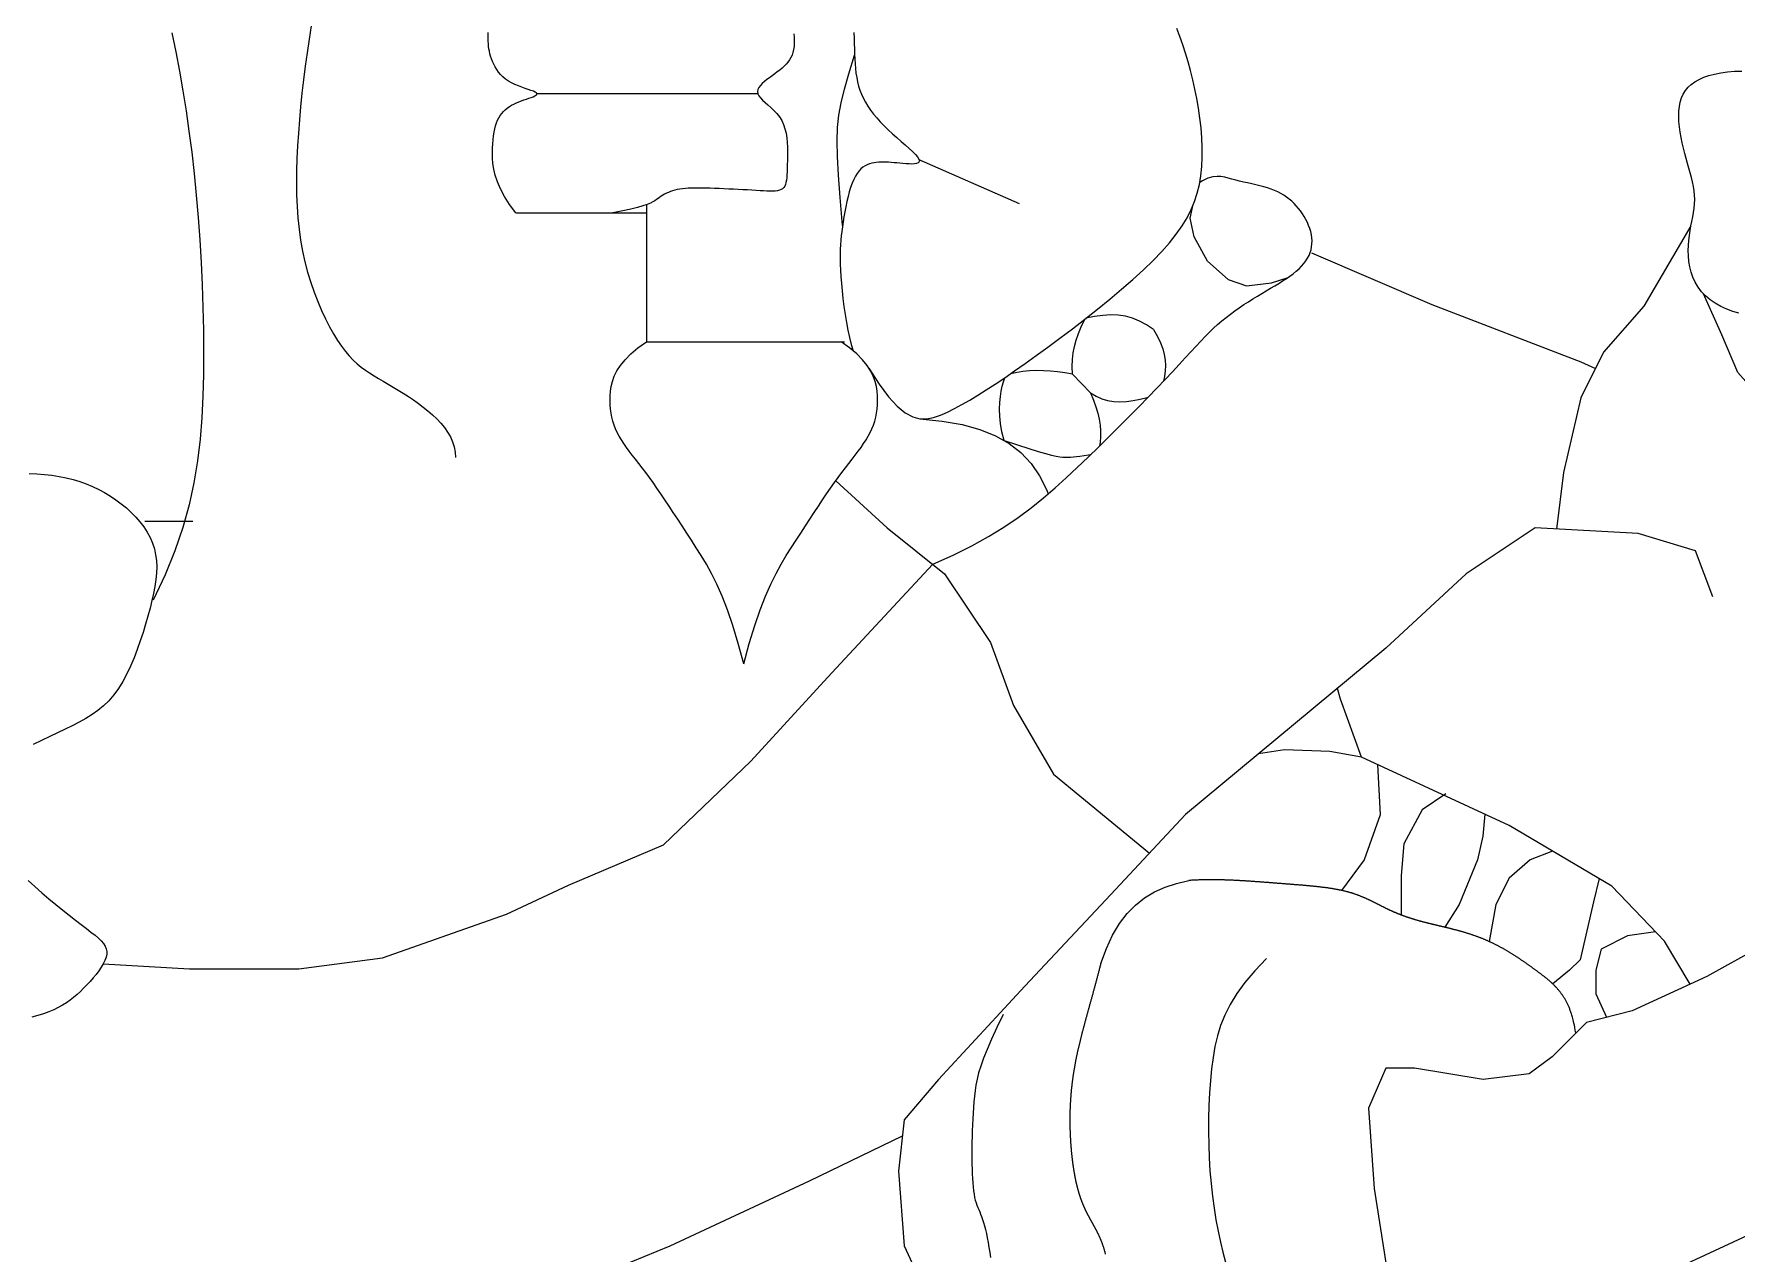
# Model space of a CAD drawing. Header units: feet. Extents: x 0 to 841, y 0 to 594.
# Drawn here: x 646.121 to 648.218, y 128.435 to 129.936 of the extents above; entities that cross this region are included whole.
import ezdxf

# ---------------------------------------------------------------- set-up
doc = ezdxf.new("R2010")
doc.units = ezdxf.units.FT
doc.header["$MEASUREMENT"] = 0
doc.layers.add('LOGO', color=7, linetype='Continuous')

# ---------------------------------------------------------------- blocks, each defined once
blk = doc.blocks.new('YOTA')
h = blk.add_hatch(color=1)
edge = h.paths.add_edge_path()
edge.add_arc((302.8865, 246.9749), 39.995, 0, 360)
edge = h.paths.add_edge_path(flags=16)
edge.add_arc((302.8865, 246.9749), 39.7003, 0, 360)
at = {"color": 2}
for points in [[(290.8244, 238.0517), (290.8549, 238.0506), (290.8848, 238.0486), (290.914, 238.0454), (290.9425, 238.041), (290.9703, 238.0354), (290.9973, 238.0286), (291.0235, 238.0206), (291.049, 238.0114), (291.0737, 238.0012), (291.0977, 237.9898), (291.1209, 237.9773), (291.1434, 237.9638), (291.1651, 237.9493), (291.1861, 237.9337), (291.2061, 237.9172), (291.2251, 237.8998), (291.2429, 237.8816), (291.2593, 237.8625), (291.2742, 237.8427), (291.2875, 237.8222), (291.2989, 237.8011), (291.3084, 237.7793), (291.3158, 237.757), (291.3209, 237.7341), (291.324, 237.7107), (291.3251, 237.6867), (291.3244, 237.6619), (291.3221, 237.6363), (291.3182, 237.6098), (291.313, 237.5824), (291.3065, 237.5539), (291.2991, 237.5244), (291.2907, 237.4937), (291.2815, 237.4617), (291.2715, 237.429), (291.2607, 237.3958), (291.2489, 237.3625), (291.2363, 237.3296), (291.2226, 237.2974), (291.2078, 237.2664), (291.192, 237.237), (291.175, 237.2095), (291.1567, 237.1843), (291.1373, 237.1618), (291.1166, 237.1417), (291.0946, 237.1236), (291.0714, 237.1071), (291.0469, 237.0919), (291.0211, 237.0775), (290.9942, 237.0636), (290.9659, 237.0499), (290.9364, 237.0359), (290.9056, 237.0213), (290.8736, 237.0058), (290.8405, 236.9894)], [(291.931, 239.8073), (291.9226, 239.7548), (291.9147, 239.7018), (291.9075, 239.6487), (291.9008, 239.5956), (291.8948, 239.5427), (291.8895, 239.4902), (291.8848, 239.4382), (291.8808, 239.387), (291.8775, 239.3368), (291.8751, 239.2875), (291.8736, 239.2391), (291.8731, 239.1916), (291.8737, 239.145), (291.8756, 239.0992), (291.8787, 239.0542), (291.8832, 239.0101), (291.8893, 238.9667), (291.8969, 238.9241), (291.9062, 238.8822), (291.917, 238.8413), (291.929, 238.8015), (291.9422, 238.7631), (291.9564, 238.7263), (291.9712, 238.6913), (291.9866, 238.6583), (292.0023, 238.6276), (292.0181, 238.5994), (292.034, 238.5738), (292.0496, 238.551), (292.065, 238.5309), (292.0805, 238.513), (292.0959, 238.497), (292.1116, 238.4827), (292.1274, 238.4697), (292.1436, 238.4578), (292.1602, 238.4465), (292.1774, 238.4356), (292.1952, 238.4248), (292.2137, 238.4138), (292.2327, 238.4026), (292.2522, 238.391), (292.272, 238.379), (292.2919, 238.3667), (292.3119, 238.354), (292.3316, 238.3408), (292.3511, 238.3271), (292.3702, 238.3128), (292.3887, 238.298), (292.4064, 238.2826), (292.4232, 238.2666), (292.4388, 238.25), (292.4531, 238.2327), (292.4658, 238.2147), (292.4766, 238.1961), (292.4854, 238.1769), (292.492, 238.1569), (292.4961, 238.1362), (292.4975, 238.1148)], [(291.3839, 239.7796), (291.3995, 239.7048), (291.414, 239.629), (291.4276, 239.5521), (291.4402, 239.4737), (291.4517, 239.3937), (291.4623, 239.3119), (291.4718, 239.2282), (291.4803, 239.1428), (291.4878, 239.0561), (291.4941, 238.9684), (291.4994, 238.8801), (291.5035, 238.7914), (291.5065, 238.7028), (291.5083, 238.6145), (291.5089, 238.5269), (291.5083, 238.4404), (291.5063, 238.3551), (291.5023, 238.2706), (291.4956, 238.1864), (291.4855, 238.1018), (291.4711, 238.0164), (291.4519, 237.9295), (291.4271, 237.8407), (291.3959, 237.7492), (291.3577, 237.6546), (291.3116, 237.5563)], [(293.8235, 239.7756), (293.8247, 239.7628), (293.8253, 239.7502), (293.8252, 239.7378), (293.8244, 239.7257), (293.8228, 239.7141), (293.8202, 239.703), (293.8167, 239.6927), (293.8122, 239.683), (293.8067, 239.6738), (293.8005, 239.6652), (293.7935, 239.6569), (293.7857, 239.649), (293.7773, 239.6413), (293.7684, 239.6337), (293.7589, 239.6263), (293.7489, 239.6189), (293.7385, 239.6114), (293.7281, 239.6039), (293.718, 239.5963), (293.7084, 239.5887), (293.6998, 239.581), (293.6925, 239.5732), (293.6868, 239.5653), (293.683, 239.5574), (293.6815, 239.5493), (293.6826, 239.5412), (293.6866, 239.533), (293.693, 239.5246), (293.7014, 239.5159), (293.7114, 239.5067), (293.7223, 239.497), (293.7339, 239.4866), (293.7455, 239.4754), (293.7567, 239.4632), (293.7671, 239.45), (293.7761, 239.4357), (293.7833, 239.4201), (293.789, 239.4035), (293.7931, 239.3861), (293.7961, 239.3682), (293.7979, 239.35), (293.7989, 239.3318), (293.7993, 239.3138), (293.7991, 239.2963), (293.7987, 239.2795), (293.7981, 239.2636), (293.7977, 239.249), (293.7972, 239.2355), (293.7966, 239.2232), (293.7957, 239.2121), (293.7945, 239.2021), (293.7929, 239.1933), (293.7907, 239.1855), (293.7878, 239.1788), (293.7841, 239.1732), (293.7795, 239.1686), (293.7738, 239.1651), (293.7672, 239.1624), (293.7595, 239.1605), (293.7508, 239.1594), (293.741, 239.1589), (293.7302, 239.1589), (293.7182, 239.1593), (293.7052, 239.1599), (293.6911, 239.1608), (293.6758, 239.1618), (293.6595, 239.1629), (293.6423, 239.1639), (293.6243, 239.1649), (293.6059, 239.1658), (293.5871, 239.1667), (293.5682, 239.1676), (293.5494, 239.1684), (293.531, 239.1691), (293.513, 239.1698), (293.4958, 239.1703), (293.4794, 239.1708), (293.4639, 239.1711), (293.4493, 239.1713), (293.4354, 239.1712), (293.4223, 239.171), (293.4099, 239.1705), (293.3982, 239.1697), (293.3871, 239.1685), (293.3766, 239.1671), (293.3667, 239.1652), (293.3573, 239.163), (293.3483, 239.1604), (293.3398, 239.1575), (293.3318, 239.1542), (293.3241, 239.1507), (293.3169, 239.147), (293.3099, 239.1431), (293.3034, 239.139), (293.2971, 239.1348), (293.2911, 239.1305), (293.2852, 239.1261), (293.2788, 239.1216), (293.2711, 239.117), (293.2613, 239.112), (293.2485, 239.1068), (293.2321, 239.1012), (293.2112, 239.0952), (293.185, 239.0886), (293.1527, 239.0814), (293.1136, 239.0736)], [(294.1177, 238.4653), (294.158, 238.4022), (294.1948, 238.3529), (294.2288, 238.3161), (294.2603, 238.2904), (294.2899, 238.2745), (294.3181, 238.267), (294.3452, 238.2665), (294.3719, 238.2717), (294.3986, 238.2811), (294.4258, 238.2933), (294.4538, 238.3074), (294.4829, 238.323), (294.5133, 238.3404), (294.5451, 238.3594), (294.5785, 238.3803), (294.6136, 238.4031), (294.6505, 238.4278), (294.6895, 238.4546), (294.7306, 238.4836), (294.774, 238.5147), (294.8198, 238.548), (294.8673, 238.5832), (294.916, 238.62), (294.9652, 238.6579), (295.0142, 238.6965), (295.0624, 238.7355), (295.109, 238.7745), (295.1534, 238.8132), (295.195, 238.8511), (295.2331, 238.8878), (295.2671, 238.9231), (295.2972, 238.9572), (295.3235, 238.9904), (295.3462, 239.0229), (295.3656, 239.055), (295.3819, 239.087), (295.3953, 239.1192), (295.4059, 239.1519), (295.414, 239.1853), (295.4198, 239.2198), (295.4236, 239.2555), (295.4254, 239.2923), (295.4254, 239.33), (295.4237, 239.3682), (295.4206, 239.4068), (295.4162, 239.4454), (295.4106, 239.4839), (295.4039, 239.5221), (295.3964, 239.5595), (295.3882, 239.5961), (295.3794, 239.6316), (295.3699, 239.6661), (295.3598, 239.6997), (295.349, 239.7326), (295.3375, 239.7649), (295.3253, 239.7967)], [(294.0596, 239.7807), (294.0601, 239.7586), (294.0606, 239.7372), (294.0611, 239.7165), (294.0617, 239.6965), (294.0626, 239.6771), (294.0637, 239.6582), (294.0652, 239.6399), (294.0673, 239.6221), (294.0701, 239.6047), (294.0735, 239.5877), (294.0779, 239.5711), (294.0831, 239.5548), (294.0894, 239.5388), (294.0966, 239.523), (294.1049, 239.5074), (294.1142, 239.4919), (294.1246, 239.4766), (294.1362, 239.4613), (294.1488, 239.446), (294.1627, 239.4306), (294.1776, 239.4152), (294.1938, 239.3997), (294.2106, 239.3842), (294.2277, 239.369), (294.2446, 239.3543), (294.2607, 239.3401), (294.2757, 239.3268), (294.289, 239.3144), (294.3002, 239.3033), (294.3087, 239.2935), (294.3141, 239.2852), (294.3161, 239.2786), (294.315, 239.2736), (294.311, 239.2699), (294.3047, 239.2675), (294.2964, 239.2661), (294.2865, 239.2655), (294.2755, 239.2657), (294.2638, 239.2663), (294.2517, 239.2673), (294.2396, 239.2684), (294.228, 239.2696), (294.2167, 239.2706), (294.2059, 239.2716), (294.1954, 239.2723), (294.1853, 239.2729), (294.1754, 239.2732), (294.1658, 239.2731), (294.1564, 239.2727), (294.1471, 239.2718), (294.1381, 239.2705), (294.1291, 239.2686), (294.1202, 239.2661), (294.1116, 239.2627), (294.1031, 239.2584), (294.0949, 239.253), (294.0869, 239.2464), (294.0793, 239.2385), (294.0719, 239.229), (294.065, 239.2179), (294.0584, 239.2051), (294.0522, 239.1904), (294.0465, 239.174), (294.0411, 239.1564), (294.0362, 239.1377), (294.0316, 239.1182), (294.0274, 239.0982), (294.0236, 239.0781), (294.0201, 239.058), (294.0169, 239.0384), (294.0141, 239.0194), (294.0116, 239.0012), (294.0095, 238.9837), (294.0077, 238.9664), (294.0063, 238.9491), (294.0054, 238.9314), (294.0049, 238.9129), (294.0048, 238.8934), (294.0053, 238.8724), (294.0063, 238.8497), (294.0079, 238.8248), (294.0101, 238.7977), (294.0128, 238.7687), (294.0161, 238.7383), (294.02, 238.7071), (294.0245, 238.6756), (294.0296, 238.6445), (294.0353, 238.6141), (294.0415, 238.585), (294.0484, 238.5579), (294.0558, 238.5332)], [(292.7339, 239.0736), (292.7091, 239.1071), (292.689, 239.1384), (292.6733, 239.1678), (292.6614, 239.1954), (292.6528, 239.2212), (292.647, 239.2453), (292.6436, 239.2679), (292.6419, 239.289), (292.6416, 239.3088), (292.6421, 239.3273), (292.643, 239.3447), (292.6443, 239.3609), (292.646, 239.3761), (292.6482, 239.3902), (292.6508, 239.4034), (292.6539, 239.4156), (292.6575, 239.427), (292.6618, 239.4374), (292.6666, 239.4471), (292.672, 239.4559), (292.6781, 239.4641), (292.6849, 239.4716), (292.6922, 239.4784), (292.7, 239.4847), (292.7083, 239.4904), (292.717, 239.4957), (292.7261, 239.5005), (292.7355, 239.505), (292.7452, 239.5091), (292.7552, 239.5129), (292.7652, 239.5165), (292.7752, 239.52), (292.7847, 239.5232), (292.7935, 239.5263), (292.8013, 239.5294), (292.8077, 239.5323), (292.8125, 239.5353), (292.8154, 239.5382), (292.8159, 239.5411), (292.814, 239.5441), (292.8093, 239.5472), (292.8021, 239.5505), (292.7929, 239.5539), (292.782, 239.5577), (292.7699, 239.5619), (292.7569, 239.5665), (292.7435, 239.5717), (292.73, 239.5774), (292.7168, 239.5838), (292.7045, 239.5909), (292.6932, 239.5988), (292.683, 239.6074), (292.6738, 239.6166), (292.6657, 239.6262), (292.6585, 239.6362), (292.6521, 239.6465), (292.6466, 239.6569), (292.6419, 239.6673), (292.6379, 239.6777), (292.6345, 239.6879), (292.6318, 239.6977), (292.6296, 239.7075), (292.6279, 239.7171), (292.6266, 239.7268), (292.6258, 239.7367), (292.6252, 239.7469), (292.625, 239.7575), (292.625, 239.7687), (292.6251, 239.7805)], [(294.015, 239.0251), (294.0058, 239.1337), (293.9989, 239.2223), (293.9947, 239.2949), (293.9934, 239.3556), (293.9952, 239.4083), (294.0005, 239.457), (294.0095, 239.5058), (294.0226, 239.5585), (294.04, 239.6193), (294.0619, 239.6922)], [(297.5291, 238.6804), (297.5055, 238.6878), (297.482, 238.6969), (297.4591, 238.7074), (297.4373, 238.7196), (297.417, 238.7332), (297.3988, 238.7484), (297.3831, 238.765), (297.3698, 238.7829), (297.3587, 238.8019), (297.3497, 238.8217), (297.3426, 238.8421), (297.3374, 238.8629), (297.3338, 238.884), (297.3318, 238.9051), (297.3311, 238.926), (297.3316, 238.9464), (297.3331, 238.9662), (297.3355, 238.9855), (297.3385, 239.0043), (297.3418, 239.0226), (297.3453, 239.0405), (297.3487, 239.0581), (297.3517, 239.0755), (297.3541, 239.0927), (297.3558, 239.1097), (297.3564, 239.1267), (297.3557, 239.1437), (297.354, 239.1607), (297.3513, 239.1779), (297.3478, 239.1953), (297.3435, 239.2129), (297.3388, 239.2308), (297.3336, 239.2491), (297.3283, 239.2679), (297.3228, 239.2872), (297.3174, 239.307), (297.3122, 239.3275), (297.3074, 239.3483), (297.3031, 239.3695), (297.2995, 239.3907), (297.2966, 239.4118), (297.2947, 239.4325), (297.294, 239.4528), (297.2944, 239.4723), (297.2963, 239.491), (297.2997, 239.5085), (297.3048, 239.5249), (297.3117, 239.54), (297.3203, 239.5538), (297.3308, 239.5665), (297.3431, 239.5779), (297.3573, 239.5882), (297.3735, 239.5974), (297.3917, 239.6054), (297.4119, 239.6123), (297.4342, 239.6182), (297.4586, 239.6229), (297.4848, 239.6265), (297.5124, 239.6289), (297.5411, 239.63)], [(292.815, 239.5426), (293.6824, 239.5426)], [(294.7085, 239.1097), (294.3151, 239.282)], [(294.3683, 237.6964), (294.4484, 237.7322), (294.5211, 237.7684), (294.5873, 237.8051), (294.6478, 237.8423), (294.7034, 237.8799), (294.7549, 237.918), (294.803, 237.9566), (294.8486, 237.9957), (294.8923, 238.0352), (294.9351, 238.0753), (294.9776, 238.1158), (295.0196, 238.1565), (295.0609, 238.1971), (295.1012, 238.2373), (295.1403, 238.2767), (295.1779, 238.315), (295.2138, 238.3519), (295.2477, 238.3871), (295.2793, 238.4203), (295.3084, 238.4512), (295.3348, 238.4796), (295.3588, 238.5054), (295.3806, 238.5291), (295.4007, 238.5508), (295.4193, 238.5707), (295.4368, 238.589), (295.4534, 238.6059), (295.4696, 238.6217), (295.4856, 238.6366), (295.5018, 238.6507), (295.5185, 238.6643), (295.5355, 238.6775), (295.5529, 238.6902), (295.5705, 238.7024), (295.5883, 238.7143), (295.6061, 238.7257), (295.6239, 238.7369), (295.6416, 238.7476), (295.6591, 238.7581), (295.6763, 238.7683), (295.6932, 238.7783), (295.7096, 238.7881), (295.7254, 238.7977), (295.7406, 238.8072), (295.7552, 238.8166), (295.769, 238.8261), (295.782, 238.8356), (295.794, 238.8452), (295.8051, 238.855), (295.8151, 238.8649), (295.824, 238.8752), (295.8318, 238.8856), (295.8385, 238.8963), (295.844, 238.9072), (295.8485, 238.9182), (295.8519, 238.9295), (295.8543, 238.941), (295.8556, 238.9526), (295.8558, 238.9643), (295.8551, 238.9763), (295.8533, 238.9883), (295.8506, 239.0004), (295.847, 239.0124), (295.8426, 239.0245), (295.8375, 239.0364), (295.8316, 239.0481), (295.8251, 239.0595), (295.8181, 239.0707), (295.8105, 239.0814), (295.8025, 239.0918), (295.7941, 239.1016), (295.7853, 239.1109), (295.776, 239.1197), (295.7663, 239.128), (295.756, 239.1359), (295.7451, 239.1432), (295.7337, 239.15), (295.7216, 239.1563), (295.7088, 239.1621), (295.6953, 239.1674), (295.681, 239.1722), (295.6662, 239.1765), (295.6509, 239.1806), (295.6352, 239.1844), (295.6193, 239.188), (295.6034, 239.1915), (295.5875, 239.195), (295.5719, 239.1985), (295.5566, 239.2023), (295.5418, 239.2062), (295.5275, 239.2103), (295.5133, 239.214), (295.4988, 239.2165), (295.4833, 239.2171), (295.4663, 239.215), (295.4475, 239.2095), (295.4261, 239.1997), (295.4154, 239.1933)], [(293.2456, 239.1058), (293.2456, 238.5686)], [(295.4462, 238.8847), (295.3938, 238.9796), (295.3775, 239.0532), (295.3899, 239.1063)], [(292.7339, 239.0736), (293.2456, 239.0736)], [(297.3418, 239.0226), (297.1568, 238.7077), (296.9994, 238.5281), (296.9095, 238.3485), (296.842, 238.0565), (296.8142, 237.8343)], [(295.4462, 238.8847), (295.5263, 238.8133)], [(295.8537, 238.9168), (296.3258, 238.7147), (296.9104, 238.4902), (296.9671, 238.4635)], [(295.5263, 238.8133), (295.5984, 238.7876), (295.6966, 238.7998), (295.7588, 238.8191)], [(297.9147, 238.1554), (297.6962, 238.2569), (297.5263, 238.4479), (297.4626, 238.5964), (297.3911, 238.7566)], [(295.2342, 238.6168), (295.2061, 238.6354), (295.1786, 238.65), (295.1513, 238.661), (295.1238, 238.6685), (295.0957, 238.6727), (295.0664, 238.6738), (295.0356, 238.672), (295.0028, 238.6675), (294.969, 238.6609)], [(294.9165, 238.4421), (294.9151, 238.4717), (294.9159, 238.4993), (294.9188, 238.5254), (294.9239, 238.5506), (294.9309, 238.5756), (294.9399, 238.6008), (294.9507, 238.6268), (294.9633, 238.6542), (294.965, 238.6577)], [(295.2342, 238.6168), (295.2496, 238.5895), (295.2616, 238.5643), (295.2704, 238.5408), (295.2764, 238.5185), (295.2798, 238.497), (295.2808, 238.4759), (295.2798, 238.4548), (295.277, 238.4332), (295.2732, 238.414)], [(293.6274, 237.3065), (293.6059, 237.3862), (293.5845, 237.4563), (293.5632, 237.5178), (293.5422, 237.5716), (293.5214, 237.6189), (293.5008, 237.6605), (293.4806, 237.6975), (293.4607, 237.7309), (293.4413, 237.7616), (293.4223, 237.7907), (293.4038, 237.819), (293.3858, 237.8466), (293.3682, 237.8735), (293.3511, 237.8996), (293.3344, 237.9249), (293.3182, 237.9493), (293.3024, 237.9727), (293.2869, 237.9952), (293.2719, 238.0166), (293.2572, 238.0369), (293.2428, 238.0562), (293.2289, 238.0744), (293.2155, 238.0918), (293.2026, 238.1083), (293.1902, 238.1243), (293.1785, 238.1397), (293.1675, 238.1546), (293.1573, 238.1693), (293.1478, 238.1839), (293.1392, 238.1983), (293.1315, 238.2129), (293.1248, 238.2275), (293.1189, 238.2424), (293.114, 238.2575), (293.1099, 238.2729), (293.1068, 238.2886), (293.1046, 238.3047), (293.1032, 238.3214), (293.1028, 238.3385), (293.1032, 238.3562), (293.1047, 238.3746), (293.1075, 238.3935), (293.1123, 238.4132), (293.1196, 238.4334), (293.1299, 238.4543), (293.1438, 238.4759), (293.1617, 238.4981), (293.1844, 238.5209), (293.2121, 238.5444), (293.2456, 238.5686)], [(293.2456, 238.5686), (294.0222, 238.5686)], [(293.6274, 237.3065), (293.6488, 237.3862), (293.6702, 237.4563), (293.6915, 237.5178), (293.7125, 237.5716), (293.7333, 237.6189), (293.7539, 237.6605), (293.7741, 237.6975), (293.794, 237.7309), (293.8134, 237.7616), (293.8324, 237.7907), (293.8509, 237.819), (293.8689, 237.8466), (293.8865, 237.8735), (293.9036, 237.8996), (293.9203, 237.9249), (293.9365, 237.9493), (293.9524, 237.9727), (293.9678, 237.9952), (293.9828, 238.0166), (293.9975, 238.0369), (294.0119, 238.0562), (294.0258, 238.0744), (294.0392, 238.0918), (294.0521, 238.1083), (294.0645, 238.1243), (294.0762, 238.1397), (294.0872, 238.1546), (294.0974, 238.1693), (294.1069, 238.1839), (294.1155, 238.1983), (294.1232, 238.2129), (294.1299, 238.2275), (294.1358, 238.2424), (294.1407, 238.2575), (294.1448, 238.2729), (294.1479, 238.2886), (294.1501, 238.3047), (294.1515, 238.3214), (294.1519, 238.3385), (294.1515, 238.3562), (294.1501, 238.3746), (294.1472, 238.3935), (294.1424, 238.4132), (294.1351, 238.4334), (294.1248, 238.4543), (294.1109, 238.4759), (294.093, 238.4981), (294.0703, 238.5209), (294.0426, 238.5444), (294.0091, 238.5686)], [(294.648, 238.1815), (294.6398, 238.2159), (294.6344, 238.2479), (294.6314, 238.2776), (294.6305, 238.3051), (294.6314, 238.3304), (294.6337, 238.3537), (294.6371, 238.375), (294.6412, 238.3944), (294.6458, 238.412), (294.6505, 238.4278)], [(294.9165, 238.4421), (294.8864, 238.4469), (294.8576, 238.4507), (294.8297, 238.4535), (294.8024, 238.4551), (294.7754, 238.4555), (294.7484, 238.4544), (294.7211, 238.4519), (294.6932, 238.4476), (294.6731, 238.4434)], [(294.9873, 238.3692), (294.9165, 238.4421)], [(294.9873, 238.3692), (294.9989, 238.3402), (295.0083, 238.3135), (295.0156, 238.2884), (295.0209, 238.2647), (295.0244, 238.2418), (295.0261, 238.2194), (295.0261, 238.197), (295.0246, 238.1742), (295.0228, 238.1597)], [(294.9873, 238.3692), (295.0089, 238.3556), (295.0313, 238.3455), (295.0543, 238.3387), (295.0781, 238.3349), (295.1026, 238.3338), (295.128, 238.335), (295.1543, 238.3384), (295.1814, 238.3437), (295.2094, 238.3504), (295.2134, 238.3516)], [(294.3181, 238.267), (294.4054, 238.2578), (294.4835, 238.2438), (294.5529, 238.2248), (294.6142, 238.2004), (294.6679, 238.1704), (294.7143, 238.1343), (294.7541, 238.0919), (294.7877, 238.0429), (294.8157, 237.987), (294.8211, 237.9721)], [(294.648, 238.1815), (294.7011, 238.1641), (294.7452, 238.15), (294.7813, 238.139), (294.8104, 238.1306), (294.8337, 238.1245), (294.8521, 238.1204), (294.8667, 238.1178), (294.8787, 238.1166), (294.889, 238.1162), (294.8988, 238.1163), (294.9089, 238.1168), (294.9199, 238.1175), (294.9321, 238.1187), (294.9459, 238.1204), (294.9617, 238.1229), (294.9798, 238.1261), (294.9904, 238.1283)], [(293.988, 238.0238), (294.1899, 237.839), (294.4147, 237.6593), (294.5946, 237.3899), (294.6845, 237.1428), (294.8419, 236.8734), (295.2178, 236.5642)], [(291.2781, 237.8657), (291.4664, 237.8657)], [(297.4275, 237.5695), (297.36, 237.7491), (297.1352, 237.8165), (296.7305, 237.839), (296.4607, 237.6593), (296.1459, 237.3674), (295.359, 236.7162), (295.0667, 236.4018), (294.7295, 236.0425), (294.3914, 235.6762), (294.2565, 235.5191), (294.234, 235.317), (294.2565, 235.025), (294.3914, 234.7331)], [(291.1156, 236.1302), (291.4533, 236.1106), (291.8822, 236.1106), (292.211, 236.1534), (292.6972, 236.3248), (292.9402, 236.439), (293.312, 236.5961), (293.6551, 236.9245), (293.9554, 237.253), (294.3683, 237.6964)], [(297.3381, 236.05), (297.2378, 236.2187), (297.0313, 236.4353), (296.6285, 236.6726), (296.0502, 236.9407), (295.9676, 237.1677), (295.9555, 237.2098)], [(296.0502, 236.9407), (295.9251, 236.9623), (295.7481, 236.9696), (295.6453, 236.9531)], [(290.8209, 236.4574), (290.8475, 236.4329), (290.8747, 236.4088), (290.9022, 236.3853), (290.9296, 236.3627), (290.9564, 236.341), (290.9822, 236.3206), (291.0066, 236.3016), (291.0291, 236.2843), (291.0494, 236.2688), (291.0674, 236.2548), (291.0832, 236.2422), (291.0966, 236.2306), (291.1077, 236.2198), (291.1166, 236.2094), (291.1232, 236.1993), (291.1275, 236.1892), (291.1295, 236.1787), (291.1292, 236.1677), (291.1267, 236.1559), (291.1221, 236.1433), (291.1156, 236.1302), (291.1076, 236.1167), (291.0982, 236.1028), (291.0877, 236.0889), (291.0762, 236.0749), (291.0641, 236.0611), (291.0515, 236.0475), (291.0386, 236.0344), (291.0257, 236.0219), (291.0127, 236.0099), (290.9993, 235.9984), (290.9853, 235.9876), (290.9707, 235.9773), (290.9553, 235.9676), (290.9388, 235.9585), (290.9211, 235.9499), (290.902, 235.9419), (290.8814, 235.9345), (290.8591, 235.9276), (290.8352, 235.9212)], [(296.113, 236.9116), (296.1225, 236.7138), (296.0606, 236.5385), (295.9716, 236.4179)], [(296.3807, 236.7963), (296.2877, 236.7345), (296.2155, 236.6004), (296.2051, 236.4766), (296.2051, 236.3217)], [(296.5331, 236.7169), (296.5253, 236.6313), (296.5046, 236.5385), (296.4323, 236.3631), (296.3763, 236.2736)], [(297.8088, 236.6194), (297.7639, 236.3724), (297.6065, 236.1927), (297.4041, 236.0804), (297.1118, 235.9457), (296.932, 235.9008), (296.7971, 235.7661), (296.7071, 235.6987), (296.5273, 235.6762), (296.2575, 235.7212), (296.1451, 235.7212), (296.0776, 235.564), (296.1001, 235.2496), (296.1451, 234.9577), (296.2575, 234.8005), (296.5273, 234.7331), (297.0894, 234.8454), (297.6179, 235.092)], [(296.7989, 236.5722), (296.7112, 236.5385), (296.6285, 236.4663), (296.5769, 236.3631), (296.5511, 236.2174)], [(295.0273, 236.1312), (295.0493, 236.1904), (295.0739, 236.2424), (295.1011, 236.2878), (295.131, 236.327), (295.1637, 236.3604), (295.1993, 236.3886), (295.238, 236.4119), (295.2797, 236.4307), (295.3247, 236.4457), (295.373, 236.4572)], [(296.8905, 235.8594), (296.8884, 235.8705), (296.8865, 235.8805), (296.8847, 235.8893), (296.8831, 235.8972), (296.8815, 235.9042), (296.88, 235.9104), (296.8786, 235.9159), (296.8772, 235.9209), (296.8759, 235.9254), (296.8746, 235.9296), (296.8734, 235.9336), (296.8721, 235.9374), (296.8709, 235.941), (296.8697, 235.9444), (296.8685, 235.9477), (296.8674, 235.9509), (296.8662, 235.9539), (296.865, 235.9569), (296.8638, 235.9598), (296.8626, 235.9626), (296.8613, 235.9654), (296.8601, 235.9682), (296.8588, 235.9709), (296.8575, 235.9736), (296.8562, 235.9762), (296.8549, 235.9788), (296.8536, 235.9814), (296.8522, 235.9839), (296.8509, 235.9864), (296.8495, 235.9889), (296.8481, 235.9913), (296.8467, 235.9937), (296.8453, 235.9961), (296.8438, 235.9985), (296.8423, 236.0008), (296.8409, 236.003), (296.8394, 236.0053), (296.8379, 236.0075), (296.8364, 236.0097), (296.8348, 236.0119), (296.8333, 236.014), (296.8317, 236.0161), (296.8302, 236.0182), (296.8286, 236.0203), (296.827, 236.0223), (296.8254, 236.0243), (296.8237, 236.0263), (296.8221, 236.0282), (296.8204, 236.0302), (296.8188, 236.0321), (296.8171, 236.034), (296.8154, 236.0358), (296.8137, 236.0377), (296.812, 236.0395), (296.8103, 236.0413), (296.8086, 236.0431), (296.8069, 236.0449), (296.8051, 236.0466), (296.8034, 236.0484), (296.8016, 236.0501), (296.7998, 236.0518), (296.798, 236.0535), (296.7962, 236.0551), (296.7944, 236.0568), (296.7926, 236.0584), (296.7908, 236.0601), (296.789, 236.0617), (296.7871, 236.0633), (296.7853, 236.0649), (296.7835, 236.0664), (296.7816, 236.068), (296.7797, 236.0695), (296.7779, 236.0711), (296.776, 236.0726), (296.7741, 236.0742), (296.7722, 236.0757), (296.7703, 236.0772), (296.7684, 236.0787), (296.7665, 236.0802), (296.7646, 236.0817), (296.7627, 236.0832), (296.7608, 236.0846), (296.7588, 236.0861), (296.7569, 236.0876), (296.755, 236.0891), (296.753, 236.0905), (296.7511, 236.092), (296.7491, 236.0934), (296.7472, 236.0949), (296.7452, 236.0963), (296.7433, 236.0978), (296.7413, 236.0993), (296.7394, 236.1007), (296.7374, 236.1022), (296.7354, 236.1036), (296.7334, 236.1051), (296.7315, 236.1065), (296.7295, 236.1079), (296.7275, 236.1094), (296.7255, 236.1108), (296.7235, 236.1123), (296.7216, 236.1137), (296.7196, 236.1152), (296.7176, 236.1166), (296.7156, 236.118), (296.7136, 236.1195), (296.7116, 236.1209), (296.7095, 236.1224), (296.7075, 236.1238), (296.7055, 236.1252), (296.7035, 236.1266), (296.7015, 236.1281), (296.6995, 236.1295), (296.6974, 236.1309), (296.6954, 236.1323), (296.6934, 236.1338), (296.6913, 236.1352), (296.6893, 236.1366), (296.6872, 236.138), (296.6852, 236.1394), (296.6832, 236.1408), (296.6811, 236.1422), (296.679, 236.1436), (296.677, 236.145), (296.6749, 236.1464), (296.6729, 236.1478), (296.6708, 236.1492), (296.6687, 236.1505), (296.6666, 236.1519), (296.6646, 236.1533), (296.6625, 236.1547), (296.6604, 236.156), (296.6583, 236.1574), (296.6562, 236.1588), (296.6541, 236.1601), (296.652, 236.1615), (296.6499, 236.1628), (296.6478, 236.1641), (296.6457, 236.1655), (296.6436, 236.1668), (296.6415, 236.1681), (296.6394, 236.1695), (296.6372, 236.1708), (296.6351, 236.1721), (296.633, 236.1734), (296.6309, 236.1747), (296.6287, 236.176), (296.6266, 236.1773), (296.6244, 236.1786), (296.6223, 236.1798), (296.6201, 236.1811), (296.618, 236.1824), (296.6158, 236.1836), (296.6137, 236.1849), (296.6115, 236.1861), (296.6093, 236.1874), (296.6072, 236.1886), (296.605, 236.1898), (296.6028, 236.1911), (296.6006, 236.1923), (296.5984, 236.1935), (296.5963, 236.1947), (296.5941, 236.1959), (296.5919, 236.1971), (296.5897, 236.1983), (296.5875, 236.1994), (296.5852, 236.2006), (296.583, 236.2018), (296.5808, 236.2029), (296.5786, 236.204), (296.5764, 236.2052), (296.5741, 236.2063), (296.5719, 236.2074), (296.5697, 236.2085), (296.5674, 236.2096), (296.5652, 236.2107), (296.563, 236.2118), (296.5607, 236.2129), (296.5584, 236.214), (296.5562, 236.215), (296.5539, 236.2161), (296.5517, 236.2171), (296.5494, 236.2182), (296.5471, 236.2192), (296.5448, 236.2202), (296.5426, 236.2212), (296.5403, 236.2222), (296.538, 236.2232), (296.5357, 236.2242), (296.5334, 236.2252), (296.5311, 236.2261), (296.5288, 236.2271), (296.5265, 236.228), (296.5242, 236.229), (296.5219, 236.2299), (296.5195, 236.2308), (296.5172, 236.2317), (296.5149, 236.2326), (296.5126, 236.2335), (296.5102, 236.2344), (296.5079, 236.2353), (296.5056, 236.2361), (296.5032, 236.237), (296.5009, 236.2378), (296.4986, 236.2387), (296.4962, 236.2395), (296.4939, 236.2403), (296.4915, 236.2411), (296.4892, 236.2419), (296.4868, 236.2427), (296.4845, 236.2435), (296.4821, 236.2443), (296.4798, 236.2451), (296.4774, 236.2459), (296.4751, 236.2466), (296.4727, 236.2474), (296.4704, 236.2481), (296.468, 236.2489), (296.4657, 236.2496), (296.4633, 236.2503), (296.461, 236.251), (296.4586, 236.2517), (296.4563, 236.2524), (296.454, 236.2531), (296.4516, 236.2538), (296.4493, 236.2545), (296.4469, 236.2552), (296.4446, 236.2559), (296.4422, 236.2565), (296.4399, 236.2572), (296.4376, 236.2579), (296.4352, 236.2585), (296.4329, 236.2592), (296.4306, 236.2598), (296.4283, 236.2604), (296.4259, 236.2611), (296.4236, 236.2617), (296.4213, 236.2623), (296.419, 236.2629), (296.4167, 236.2635), (296.4144, 236.2641), (296.4121, 236.2647), (296.4098, 236.2653), (296.4075, 236.2659), (296.4052, 236.2665), (296.4029, 236.2671), (296.4006, 236.2677), (296.3983, 236.2682), (296.3961, 236.2688), (296.3938, 236.2694), (296.3915, 236.2699), (296.3893, 236.2705), (296.387, 236.271), (296.3848, 236.2716), (296.3826, 236.2721), (296.3803, 236.2727), (296.3781, 236.2732), (296.3759, 236.2737), (296.3737, 236.2743), (296.3715, 236.2748), (296.3693, 236.2753), (296.3671, 236.2759), (296.3649, 236.2764), (296.3627, 236.2769), (296.3605, 236.2774), (296.3584, 236.2779), (296.3562, 236.2784), (296.354, 236.279), (296.3519, 236.2795), (296.3498, 236.28), (296.3476, 236.2805), (296.3455, 236.281), (296.3434, 236.2815), (296.3413, 236.282), (296.3392, 236.2825), (296.3371, 236.283), (296.3351, 236.2835), (296.333, 236.284), (296.331, 236.2844), (296.3289, 236.2849), (296.3269, 236.2854), (296.3249, 236.2859), (296.3228, 236.2864), (296.3208, 236.2869), (296.3188, 236.2874), (296.3169, 236.2879), (296.3149, 236.2883), (296.3129, 236.2888), (296.311, 236.2893), (296.309, 236.2898), (296.3071, 236.2903), (296.3052, 236.2908), (296.3033, 236.2913), (296.3014, 236.2917), (296.2995, 236.2922), (296.2976, 236.2927), (296.2957, 236.2932), (296.2939, 236.2937), (296.292, 236.2942), (296.2902, 236.2947), (296.2884, 236.2951), (296.2865, 236.2956), (296.2847, 236.2961), (296.2829, 236.2966), (296.2812, 236.2971), (296.2794, 236.2976), (296.2776, 236.2981), (296.2758, 236.2986), (296.2741, 236.2991), (296.2724, 236.2995), (296.2706, 236.3), (296.2689, 236.3005), (296.2672, 236.301), (296.2655, 236.3015), (296.2638, 236.302), (296.2621, 236.3025), (296.2604, 236.303), (296.2587, 236.3035), (296.2571, 236.304), (296.2554, 236.3045), (296.2538, 236.305), (296.2521, 236.3055), (296.2505, 236.306), (296.2489, 236.3065), (296.2472, 236.307), (296.2456, 236.3076), (296.244, 236.3081), (296.2424, 236.3086), (296.2408, 236.3091), (296.2392, 236.3096), (296.2376, 236.3101), (296.2361, 236.3106), (296.2345, 236.3112), (296.2329, 236.3117), (296.2314, 236.3122), (296.2298, 236.3127), (296.2283, 236.3133), (296.2268, 236.3138), (296.2252, 236.3143), (296.2237, 236.3149), (296.2222, 236.3154), (296.2207, 236.3159), (296.2191, 236.3165), (296.2176, 236.317), (296.2161, 236.3176), (296.2146, 236.3181), (296.2131, 236.3187), (296.2116, 236.3192), (296.2102, 236.3198), (296.2087, 236.3203), (296.2072, 236.3209), (296.2057, 236.3214), (296.2043, 236.322), (296.2028, 236.3226), (296.2013, 236.3231), (296.1999, 236.3237), (296.1984, 236.3243), (296.197, 236.3248), (296.1955, 236.3254), (296.1941, 236.326), (296.1926, 236.3266), (296.1912, 236.3272), (296.1898, 236.3278), (296.1883, 236.3284), (296.1869, 236.329), (296.1855, 236.3296), (296.184, 236.3302), (296.1826, 236.3308), (296.1812, 236.3314), (296.1798, 236.332), (296.1783, 236.3326), (296.1769, 236.3332), (296.1755, 236.3338), (296.1741, 236.3345), (296.1727, 236.3351), (296.1712, 236.3357), (296.1698, 236.3364), (296.1684, 236.337), (296.167, 236.3376), (296.1656, 236.3383), (296.1642, 236.3389), (296.1628, 236.3396), (296.1614, 236.3402), (296.1599, 236.3409), (296.1585, 236.3416), (296.1571, 236.3422), (296.1557, 236.3429), (296.1543, 236.3436), (296.1529, 236.3443), (296.1515, 236.3449), (296.1501, 236.3456), (296.1486, 236.3463), (296.1472, 236.347), (296.1458, 236.3477), (296.1444, 236.3484), (296.143, 236.3491), (296.1415, 236.3498), (296.1401, 236.3505), (296.1387, 236.3512), (296.1373, 236.352), (296.1358, 236.3527), (296.1344, 236.3534), (296.133, 236.3541), (296.1315, 236.3549), (296.1301, 236.3556), (296.1287, 236.3563), (296.1272, 236.3571), (296.1258, 236.3578), (296.1243, 236.3585), (296.1229, 236.3593), (296.1214, 236.36), (296.1199, 236.3608), (296.1185, 236.3615), (296.117, 236.3622), (296.1155, 236.363), (296.1141, 236.3637), (296.1126, 236.3645), (296.1111, 236.3652), (296.1096, 236.366), (296.1081, 236.3667), (296.1066, 236.3675), (296.1051, 236.3683), (296.1036, 236.369), (296.1021, 236.3698), (296.1006, 236.3705), (296.0991, 236.3713), (296.0976, 236.372), (296.096, 236.3728), (296.0945, 236.3735), (296.093, 236.3743), (296.0914, 236.375), (296.0899, 236.3758), (296.0883, 236.3766), (296.0867, 236.3773), (296.0852, 236.3781), (296.0836, 236.3788), (296.082, 236.3796), (296.0804, 236.3803), (296.0788, 236.381), (296.0772, 236.3818), (296.0756, 236.3825), (296.074, 236.3833), (296.0724, 236.384), (296.0707, 236.3848), (296.0691, 236.3855), (296.0675, 236.3862), (296.0658, 236.387), (296.0641, 236.3877), (296.0625, 236.3884), (296.0608, 236.3891), (296.0591, 236.3899), (296.0574, 236.3906), (296.0557, 236.3913), (296.054, 236.392), (296.0523, 236.3927), (296.0506, 236.3934), (296.0488, 236.3941), (296.0471, 236.3948), (296.0453, 236.3955), (296.0436, 236.3962), (296.0418, 236.3969), (296.04, 236.3976), (296.0382, 236.3982), (296.0364, 236.3989), (296.0346, 236.3996), (296.0328, 236.4003), (296.031, 236.4009), (296.0291, 236.4016), (296.0273, 236.4022), (296.0254, 236.4029), (296.0235, 236.4035), (296.0217, 236.4041), (296.0198, 236.4048), (296.0179, 236.4054), (296.016, 236.406), (296.014, 236.4066), (296.0121, 236.4073), (296.0101, 236.4079), (296.0082, 236.4085), (296.0062, 236.409), (296.0042, 236.4096), (296.0022, 236.4102), (296.0002, 236.4108), (295.9982, 236.4114), (295.9962, 236.4119), (295.9941, 236.4125), (295.9921, 236.413), (295.99, 236.4136), (295.9879, 236.4141), (295.9858, 236.4146), (295.9837, 236.4151), (295.9816, 236.4157), (295.9795, 236.4162), (295.9773, 236.4167), (295.9752, 236.4172), (295.973, 236.4176), (295.9708, 236.4181), (295.9686, 236.4186), (295.9664, 236.4191), (295.9642, 236.4195), (295.962, 236.42), (295.9598, 236.4204), (295.9575, 236.4209), (295.9552, 236.4213), (295.953, 236.4217), (295.9507, 236.4221), (295.9484, 236.4226), (295.946, 236.423), (295.9437, 236.4234), (295.9414, 236.4238), (295.939, 236.4242), (295.9367, 236.4246), (295.9343, 236.425), (295.9319, 236.4253), (295.9295, 236.4257), (295.9271, 236.4261), (295.9247, 236.4264), (295.9223, 236.4268), (295.9198, 236.4272), (295.9174, 236.4275), (295.9149, 236.4279), (295.9124, 236.4282), (295.9099, 236.4285), (295.9074, 236.4289), (295.9049, 236.4292), (295.9024, 236.4295), (295.8999, 236.4298), (295.8973, 236.4301), (295.8948, 236.4305), (295.8922, 236.4308), (295.8896, 236.4311), (295.8871, 236.4314), (295.8845, 236.4317), (295.8819, 236.432), (295.8792, 236.4323), (295.8766, 236.4325), (295.874, 236.4328), (295.8713, 236.4331), (295.8687, 236.4334), (295.866, 236.4337), (295.8633, 236.4339), (295.8606, 236.4342), (295.8579, 236.4345), (295.8552, 236.4347), (295.8525, 236.435), (295.8498, 236.4353), (295.8471, 236.4355), (295.8443, 236.4358), (295.8416, 236.436), (295.8388, 236.4363), (295.836, 236.4365), (295.8332, 236.4368), (295.8304, 236.437), (295.8276, 236.4373), (295.8248, 236.4375), (295.822, 236.4377), (295.8192, 236.438), (295.8163, 236.4382), (295.8135, 236.4384), (295.8106, 236.4387), (295.8078, 236.4389), (295.8049, 236.4392), (295.802, 236.4394), (295.7991, 236.4396), (295.7962, 236.4398), (295.7933, 236.4401), (295.7904, 236.4403), (295.7874, 236.4405), (295.7845, 236.4408), (295.7816, 236.441), (295.7786, 236.4412), (295.7756, 236.4415), (295.7727, 236.4417), (295.7697, 236.4419), (295.7667, 236.4421), (295.7637, 236.4424), (295.7607, 236.4426), (295.7577, 236.4428), (295.7547, 236.4431), (295.7517, 236.4433), (295.7486, 236.4435), (295.7456, 236.4438), (295.7425, 236.444), (295.7395, 236.4442), (295.7364, 236.4445), (295.7333, 236.4447), (295.7303, 236.4449), (295.7272, 236.4452), (295.7241, 236.4454), (295.721, 236.4457), (295.7179, 236.4459), (295.7147, 236.4461), (295.7116, 236.4464), (295.7085, 236.4466), (295.7053, 236.4469), (295.7022, 236.4471), (295.699, 236.4474), (295.6959, 236.4476), (295.6927, 236.4479), (295.6895, 236.4481), (295.6864, 236.4484), (295.6832, 236.4486), (295.68, 236.4489), (295.6768, 236.4491), (295.6736, 236.4494), (295.6704, 236.4496), (295.6671, 236.4499), (295.6639, 236.4501), (295.6607, 236.4504), (295.6574, 236.4506), (295.6542, 236.4509), (295.6509, 236.4511), (295.6477, 236.4514), (295.6444, 236.4516), (295.6411, 236.4518), (295.6378, 236.4521), (295.6346, 236.4523), (295.6313, 236.4526), (295.628, 236.4528), (295.6247, 236.453), (295.6213, 236.4533), (295.618, 236.4535), (295.6147, 236.4537), (295.6114, 236.4539), (295.608, 236.4542), (295.6047, 236.4544), (295.6013, 236.4546), (295.598, 236.4548), (295.5946, 236.455), (295.5912, 236.4552), (295.5879, 236.4555), (295.5845, 236.4557), (295.5811, 236.4559), (295.5777, 236.4561), (295.5743, 236.4562), (295.5709, 236.4564), (295.5675, 236.4566), (295.5641, 236.4568), (295.5607, 236.457), (295.5572, 236.4571), (295.5538, 236.4573), (295.5504, 236.4575), (295.5469, 236.4576), (295.5435, 236.4578), (295.54, 236.4579), (295.5366, 236.4581), (295.5331, 236.4582), (295.5296, 236.4583), (295.5262, 236.4585), (295.5227, 236.4586), (295.5192, 236.4587), (295.5157, 236.4588), (295.5122, 236.4589), (295.5087, 236.459), (295.5052, 236.4591), (295.5017, 236.4592), (295.4982, 236.4593), (295.4946, 236.4594), (295.4911, 236.4594), (295.4876, 236.4595), (295.484, 236.4595), (295.4805, 236.4596), (295.4769, 236.4596), (295.4734, 236.4596), (295.4698, 236.4597), (295.4663, 236.4597), (295.4627, 236.4597), (295.4591, 236.4597), (295.4556, 236.4597), (295.452, 236.4597), (295.4484, 236.4597), (295.4448, 236.4596), (295.4412, 236.4596), (295.4376, 236.4595), (295.434, 236.4595), (295.4304, 236.4594), (295.4268, 236.4593), (295.4232, 236.4593), (295.4195, 236.4592), (295.4159, 236.4591), (295.4123, 236.459), (295.4086, 236.4588), (295.405, 236.4587), (295.4013, 236.4586), (295.3977, 236.4584), (295.394, 236.4583), (295.3904, 236.4581), (295.3867, 236.4579), (295.383, 236.4577), (295.3794, 236.4575), (295.3757, 236.4573), (295.373, 236.4572)], [(296.9818, 236.4645), (296.959, 236.3735), (296.9074, 236.1465), (296.8661, 236.1053), (296.8002, 236.0514)], [(297.2032, 236.2551), (297.0933, 236.2394), (296.99, 236.1878), (296.9693, 236.1053), (296.9693, 236.0125), (297.0112, 235.9206)], [(295.6769, 236.1507), (295.6311, 236.1026), (295.5926, 236.057), (295.5607, 236.0133), (295.5346, 235.971), (295.5137, 235.9296), (295.4972, 235.8887), (295.4845, 235.8477), (295.4749, 235.806), (295.4676, 235.7633), (295.462, 235.7189), (295.4576, 235.6725), (295.4541, 235.6243), (295.4517, 235.5747), (295.4503, 235.5241), (295.45, 235.4728), (295.4508, 235.4213), (295.4526, 235.3698), (295.4556, 235.3188), (295.4597, 235.2685), (295.465, 235.2195), (295.4714, 235.172), (295.4788, 235.1262), (295.4872, 235.0821), (295.4964, 235.0397), (295.5064, 234.9993), (295.5169, 234.9608)], [(295.0273, 236.1312), (295.0267, 236.1292), (295.0259, 236.1257), (295.025, 236.1223), (295.0241, 236.1189), (295.0232, 236.1155), (295.0223, 236.1121), (295.0215, 236.1087), (295.0206, 236.1054), (295.0197, 236.102), (295.0188, 236.0987), (295.018, 236.0953), (295.0171, 236.092), (295.0162, 236.0887), (295.0154, 236.0854), (295.0145, 236.0821), (295.0136, 236.0788), (295.0128, 236.0755), (295.0119, 236.0723), (295.011, 236.069), (295.0102, 236.0657), (295.0093, 236.0625), (295.0084, 236.0593), (295.0076, 236.0561), (295.0067, 236.0528), (295.0059, 236.0496), (295.005, 236.0464), (295.0041, 236.0433), (295.0033, 236.0401), (295.0024, 236.0369), (295.0016, 236.0338), (295.0007, 236.0306), (294.9998, 236.0275), (294.999, 236.0243), (294.9981, 236.0212), (294.9973, 236.0181), (294.9964, 236.015), (294.9956, 236.0119), (294.9947, 236.0088), (294.9939, 236.0057), (294.993, 236.0026), (294.9922, 235.9995), (294.9913, 235.9965), (294.9905, 235.9934), (294.9897, 235.9904), (294.9888, 235.9873), (294.988, 235.9843), (294.9871, 235.9813), (294.9863, 235.9783), (294.9855, 235.9753), (294.9846, 235.9723), (294.9838, 235.9693), (294.983, 235.9663), (294.9822, 235.9633), (294.9813, 235.9603), (294.9805, 235.9574), (294.9797, 235.9544), (294.9789, 235.9514), (294.9781, 235.9485), (294.9772, 235.9456), (294.9764, 235.9426), (294.9756, 235.9397), (294.9748, 235.9368), (294.974, 235.9339), (294.9732, 235.931), (294.9724, 235.9281), (294.9716, 235.9252), (294.9708, 235.9223), (294.9701, 235.9194), (294.9693, 235.9166), (294.9685, 235.9137), (294.9677, 235.9108), (294.9669, 235.908), (294.9662, 235.9051), (294.9654, 235.9023), (294.9646, 235.8995), (294.9638, 235.8966), (294.9631, 235.8938), (294.9623, 235.891), (294.9616, 235.8882), (294.9608, 235.8854), (294.9601, 235.8826), (294.9593, 235.8798), (294.9586, 235.877), (294.9579, 235.8742), (294.9571, 235.8714), (294.9564, 235.8687), (294.9557, 235.8659), (294.955, 235.8632), (294.9542, 235.8604), (294.9535, 235.8576), (294.9528, 235.8549), (294.9521, 235.8522), (294.9514, 235.8494), (294.9507, 235.8467), (294.95, 235.844), (294.9493, 235.8413), (294.9487, 235.8385), (294.948, 235.8358), (294.9473, 235.8331), (294.9466, 235.8304), (294.946, 235.8277), (294.9453, 235.825), (294.9446, 235.8223), (294.944, 235.8197), (294.9434, 235.817), (294.9427, 235.8143), (294.9421, 235.8116), (294.9414, 235.809), (294.9408, 235.8063), (294.9402, 235.8037), (294.9396, 235.801), (294.939, 235.7984), (294.9384, 235.7957), (294.9378, 235.7931), (294.9372, 235.7904), (294.9366, 235.7878), (294.936, 235.7852), (294.9354, 235.7825), (294.9349, 235.7799), (294.9343, 235.7773), (294.9337, 235.7747), (294.9332, 235.7721), (294.9326, 235.7695), (294.9321, 235.7669), (294.9315, 235.7643), (294.931, 235.7617), (294.9305, 235.7591), (294.93, 235.7565), (294.9294, 235.7539), (294.9289, 235.7513), (294.9284, 235.7487), (294.9279, 235.7461), (294.9274, 235.7436), (294.927, 235.741), (294.9265, 235.7384), (294.926, 235.7359), (294.9255, 235.7333), (294.9251, 235.7307), (294.9246, 235.7282), (294.9242, 235.7256), (294.9237, 235.7231), (294.9233, 235.7205), (294.9228, 235.718), (294.9224, 235.7154), (294.922, 235.7129), (294.9216, 235.7103), (294.9212, 235.7078), (294.9208, 235.7052), (294.9204, 235.7027), (294.92, 235.7002), (294.9196, 235.6977), (294.9192, 235.6951), (294.9188, 235.6926), (294.9184, 235.6901), (294.9181, 235.6876), (294.9177, 235.685), (294.9174, 235.6825), (294.917, 235.68), (294.9167, 235.6775), (294.9163, 235.675), (294.916, 235.6725), (294.9157, 235.67), (294.9154, 235.6675), (294.915, 235.6649), (294.9147, 235.6624), (294.9144, 235.6599), (294.9141, 235.6574), (294.9138, 235.6549), (294.9135, 235.6524), (294.9133, 235.65), (294.913, 235.6475), (294.9127, 235.645), (294.9124, 235.6425), (294.9122, 235.64), (294.9119, 235.6375), (294.9117, 235.635), (294.9114, 235.6325), (294.9112, 235.63), (294.911, 235.6275), (294.9107, 235.6251), (294.9105, 235.6226), (294.9103, 235.6201), (294.9101, 235.6176), (294.9099, 235.6151), (294.9097, 235.6127), (294.9095, 235.6102), (294.9093, 235.6077), (294.9091, 235.6052), (294.9089, 235.6028), (294.9088, 235.6003), (294.9086, 235.5978), (294.9084, 235.5953), (294.9083, 235.5929), (294.9081, 235.5904), (294.908, 235.5879), (294.9078, 235.5854), (294.9077, 235.583), (294.9076, 235.5805), (294.9074, 235.578), (294.9073, 235.5755), (294.9072, 235.5731), (294.9071, 235.5706), (294.907, 235.5681), (294.9069, 235.5657), (294.9068, 235.5632), (294.9067, 235.5607), (294.9066, 235.5582), (294.9065, 235.5558), (294.9065, 235.5533), (294.9064, 235.5508), (294.9063, 235.5483), (294.9063, 235.5459), (294.9062, 235.5434), (294.9062, 235.5409), (294.9061, 235.5385), (294.9061, 235.536), (294.906, 235.5335), (294.906, 235.531), (294.906, 235.5285), (294.906, 235.5261), (294.906, 235.5236), (294.906, 235.5211), (294.906, 235.5186), (294.906, 235.5162), (294.906, 235.5137), (294.906, 235.5112), (294.906, 235.5087), (294.906, 235.5062), (294.906, 235.5038), (294.9061, 235.5013), (294.9061, 235.4988), (294.9062, 235.4963), (294.9062, 235.4938), (294.9063, 235.4914), (294.9063, 235.4889), (294.9064, 235.4864), (294.9064, 235.4839), (294.9065, 235.4815), (294.9066, 235.479), (294.9067, 235.4765), (294.9067, 235.474), (294.9068, 235.4716), (294.9069, 235.4691), (294.907, 235.4666), (294.9071, 235.4642), (294.9072, 235.4617), (294.9073, 235.4592), (294.9075, 235.4568), (294.9076, 235.4543), (294.9077, 235.4519), (294.9078, 235.4494), (294.908, 235.447), (294.9081, 235.4445), (294.9082, 235.4421), (294.9084, 235.4397), (294.9085, 235.4372), (294.9087, 235.4348), (294.9089, 235.4324), (294.909, 235.4299), (294.9092, 235.4275), (294.9094, 235.4251), (294.9095, 235.4227), (294.9097, 235.4203), (294.9099, 235.4179), (294.9101, 235.4155), (294.9103, 235.4131), (294.9105, 235.4107), (294.9107, 235.4083), (294.9109, 235.406), (294.9111, 235.4036), (294.9113, 235.4012), (294.9115, 235.3989), (294.9117, 235.3965), (294.9119, 235.3942), (294.9122, 235.3918), (294.9124, 235.3895), (294.9126, 235.3872), (294.9129, 235.3848), (294.9131, 235.3825), (294.9134, 235.3802), (294.9136, 235.3779), (294.9139, 235.3756), (294.9141, 235.3733), (294.9144, 235.371), (294.9146, 235.3688), (294.9149, 235.3665), (294.9152, 235.3642), (294.9154, 235.362), (294.9157, 235.3597), (294.916, 235.3575), (294.9163, 235.3553), (294.9166, 235.3531), (294.9169, 235.3508), (294.9171, 235.3486), (294.9174, 235.3464), (294.9177, 235.3443), (294.918, 235.3421), (294.9184, 235.3399), (294.9187, 235.3378), (294.919, 235.3356), (294.9193, 235.3335), (294.9196, 235.3313), (294.9199, 235.3292), (294.9203, 235.3271), (294.9206, 235.325), (294.9209, 235.3229), (294.9212, 235.3208), (294.9216, 235.3188), (294.9219, 235.3167), (294.9223, 235.3147), (294.9226, 235.3126), (294.923, 235.3106), (294.9233, 235.3086), (294.9237, 235.3066), (294.924, 235.3046), (294.9244, 235.3026), (294.9247, 235.3007), (294.9251, 235.2987), (294.9255, 235.2968), (294.9258, 235.2948), (294.9262, 235.2929), (294.9266, 235.291), (294.927, 235.2891), (294.9273, 235.2872), (294.9277, 235.2853), (294.9281, 235.2835), (294.9285, 235.2816), (294.9289, 235.2798), (294.9293, 235.278), (294.9297, 235.2761), (294.9301, 235.2743), (294.9305, 235.2726), (294.9309, 235.2708), (294.9313, 235.269), (294.9317, 235.2673), (294.9321, 235.2655), (294.9325, 235.2638), (294.9329, 235.262), (294.9333, 235.2603), (294.9338, 235.2586), (294.9342, 235.2569), (294.9346, 235.2553), (294.935, 235.2536), (294.9355, 235.2519), (294.9359, 235.2503), (294.9364, 235.2486), (294.9368, 235.247), (294.9372, 235.2454), (294.9377, 235.2438), (294.9381, 235.2422), (294.9386, 235.2406), (294.939, 235.239), (294.9395, 235.2374), (294.94, 235.2358), (294.9404, 235.2343), (294.9409, 235.2327), (294.9413, 235.2312), (294.9418, 235.2297), (294.9423, 235.2281), (294.9428, 235.2266), (294.9433, 235.2251), (294.9437, 235.2236), (294.9442, 235.2221), (294.9447, 235.2206), (294.9452, 235.2191), (294.9457, 235.2177), (294.9462, 235.2162), (294.9467, 235.2148), (294.9472, 235.2133), (294.9477, 235.2119), (294.9482, 235.2104), (294.9487, 235.209), (294.9492, 235.2076), (294.9497, 235.2061), (294.9503, 235.2047), (294.9508, 235.2033), (294.9513, 235.2019), (294.9518, 235.2005), (294.9524, 235.1992), (294.9529, 235.1978), (294.9534, 235.1964), (294.954, 235.195), (294.9545, 235.1937), (294.9551, 235.1923), (294.9556, 235.1909), (294.9562, 235.1896), (294.9567, 235.1882), (294.9573, 235.1869), (294.9579, 235.1856), (294.9584, 235.1842), (294.959, 235.1829), (294.9596, 235.1816), (294.9601, 235.1802), (294.9607, 235.1789), (294.9613, 235.1776), (294.9619, 235.1763), (294.9625, 235.175), (294.9631, 235.1737), (294.9637, 235.1724), (294.9643, 235.1711), (294.9649, 235.1698), (294.9655, 235.1685), (294.9661, 235.1672), (294.9667, 235.1659), (294.9673, 235.1646), (294.9679, 235.1634), (294.9685, 235.1621), (294.9691, 235.1608), (294.9698, 235.1595), (294.9704, 235.1583), (294.971, 235.157), (294.9717, 235.1557), (294.9723, 235.1544), (294.9729, 235.1532), (294.9736, 235.1519), (294.9742, 235.1506), (294.9749, 235.1494), (294.9755, 235.1481), (294.9762, 235.1468), (294.9769, 235.1456), (294.9775, 235.1443), (294.9782, 235.1431), (294.9789, 235.1418), (294.9795, 235.1405), (294.9802, 235.1393), (294.9809, 235.138), (294.9816, 235.1367), (294.9823, 235.1355), (294.983, 235.1342), (294.9836, 235.1329), (294.9843, 235.1317), (294.985, 235.1304), (294.9857, 235.1291), (294.9864, 235.1279), (294.9871, 235.1266), (294.9878, 235.1253), (294.9885, 235.1241), (294.9893, 235.1228), (294.99, 235.1215), (294.9907, 235.1202), (294.9914, 235.1189), (294.9921, 235.1177), (294.9928, 235.1164), (294.9935, 235.1151), (294.9943, 235.1138), (294.995, 235.1125), (294.9957, 235.1112), (294.9964, 235.1099), (294.9971, 235.1086), (294.9979, 235.1073), (294.9986, 235.106), (294.9993, 235.1047), (295, 235.1033), (295.0008, 235.102), (295.0015, 235.1007), (295.0022, 235.0994), (295.0029, 235.098), (295.0036, 235.0967), (295.0044, 235.0953), (295.0051, 235.094), (295.0058, 235.0926), (295.0065, 235.0913), (295.0073, 235.0899), (295.008, 235.0886), (295.0087, 235.0872), (295.0094, 235.0858), (295.0101, 235.0844), (295.0108, 235.083), (295.0115, 235.0817), (295.0122, 235.0803), (295.013, 235.0788), (295.0137, 235.0774), (295.0144, 235.076), (295.0151, 235.0746), (295.0158, 235.0732), (295.0165, 235.0717), (295.0172, 235.0703), (295.0179, 235.0688), (295.0185, 235.0674), (295.0192, 235.0659), (295.0199, 235.0644), (295.0206, 235.063), (295.0213, 235.0615), (295.0219, 235.06), (295.0226, 235.0585), (295.0233, 235.057), (295.024, 235.0555), (295.0246, 235.0539), (295.0253, 235.0524), (295.0259, 235.0509), (295.0266, 235.0493), (295.0272, 235.0477), (295.0279, 235.0462), (295.0285, 235.0446), (295.0291, 235.043), (295.0298, 235.0414), (295.0304, 235.0398), (295.031, 235.0382), (295.0316, 235.0366), (295.0322, 235.035), (295.0328, 235.0333), (295.0334, 235.0317), (295.034, 235.03), (295.0346, 235.0283), (295.0352, 235.0266), (295.0358, 235.025), (295.0363, 235.0232), (295.0369, 235.0215), (295.0375, 235.0198), (295.038, 235.0181), (295.0386, 235.0163), (295.0391, 235.0146), (295.0396, 235.0128), (295.0402, 235.011), (295.0407, 235.0092), (295.0412, 235.0074), (295.0417, 235.0056), (295.0422, 235.0038), (295.0427, 235.002), (295.0432, 235.0001), (295.0437, 234.9983), (295.0441, 234.9964), (295.0446, 234.9945), (295.0451, 234.9926)], [(294.645, 235.9319), (294.6195, 235.88), (294.5984, 235.8345), (294.5812, 235.7949), (294.5675, 235.7601), (294.5567, 235.7296), (294.5485, 235.7024), (294.5424, 235.6778), (294.5379, 235.6551), (294.5346, 235.6333), (294.5321, 235.6118), (294.5299, 235.5899), (294.528, 235.5676), (294.5264, 235.5449), (294.525, 235.5221), (294.5239, 235.4991), (294.523, 235.4762), (294.5224, 235.4534), (294.5219, 235.4309), (294.5216, 235.4087), (294.5215, 235.387), (294.5216, 235.3658), (294.5219, 235.3454), (294.5224, 235.3256), (294.5231, 235.3067), (294.524, 235.2887), (294.5252, 235.2717), (294.5266, 235.2557), (294.5284, 235.2408), (294.5304, 235.2271), (294.5328, 235.2146), (294.5354, 235.2035), (294.5384, 235.1934), (294.5417, 235.1841), (294.5451, 235.1753), (294.5487, 235.1667), (294.5525, 235.158), (294.5563, 235.1489), (294.5601, 235.1391), (294.564, 235.1285), (294.5678, 235.1166), (294.5716, 235.1032), (294.5752, 235.0885), (294.5788, 235.0725), (294.5823, 235.0555), (294.5857, 235.0374), (294.589, 235.0185), (294.5923, 234.9989), (294.5954, 234.9788)], [(292.2889, 234.6492), (292.8285, 234.8157), (293.3384, 235.025), (293.8847, 235.2798), (294.2494, 235.4557)]]:
    blk.add_lwpolyline(points, dxfattribs=at)
at = {"color": 1}
for centre, radius in [((302.8815, 246.9749), 40.0001), ((302.8815, 246.9749), 40), ((302.8865, 246.9749), 39.995)]:
    blk.add_circle(centre, radius, dxfattribs=at)
at = {"color": 2}
for radius in [39.7003, 38.793]:
    blk.add_circle((302.8865, 246.9749), radius, dxfattribs=at)

msp = doc.modelspace()

# ---------------------------------------------------------------- linework, layer by layer
at = {"layer": 'LOGO', "color": 1}
msp.add_circle((649.9138, 132.2024), 12.5548, dxfattribs=at)

# ---------------------------------------------------------------- block references
at = {"layer": 'LOGO', "xscale": 0.3139103563735262, "yscale": 0.3139103563735262, "zscale": 0.3139103563735262}
msp.add_blockref('YOTA', (554.8225, 54.668), dxfattribs=at)

doc.saveas('drawing.dxf')
